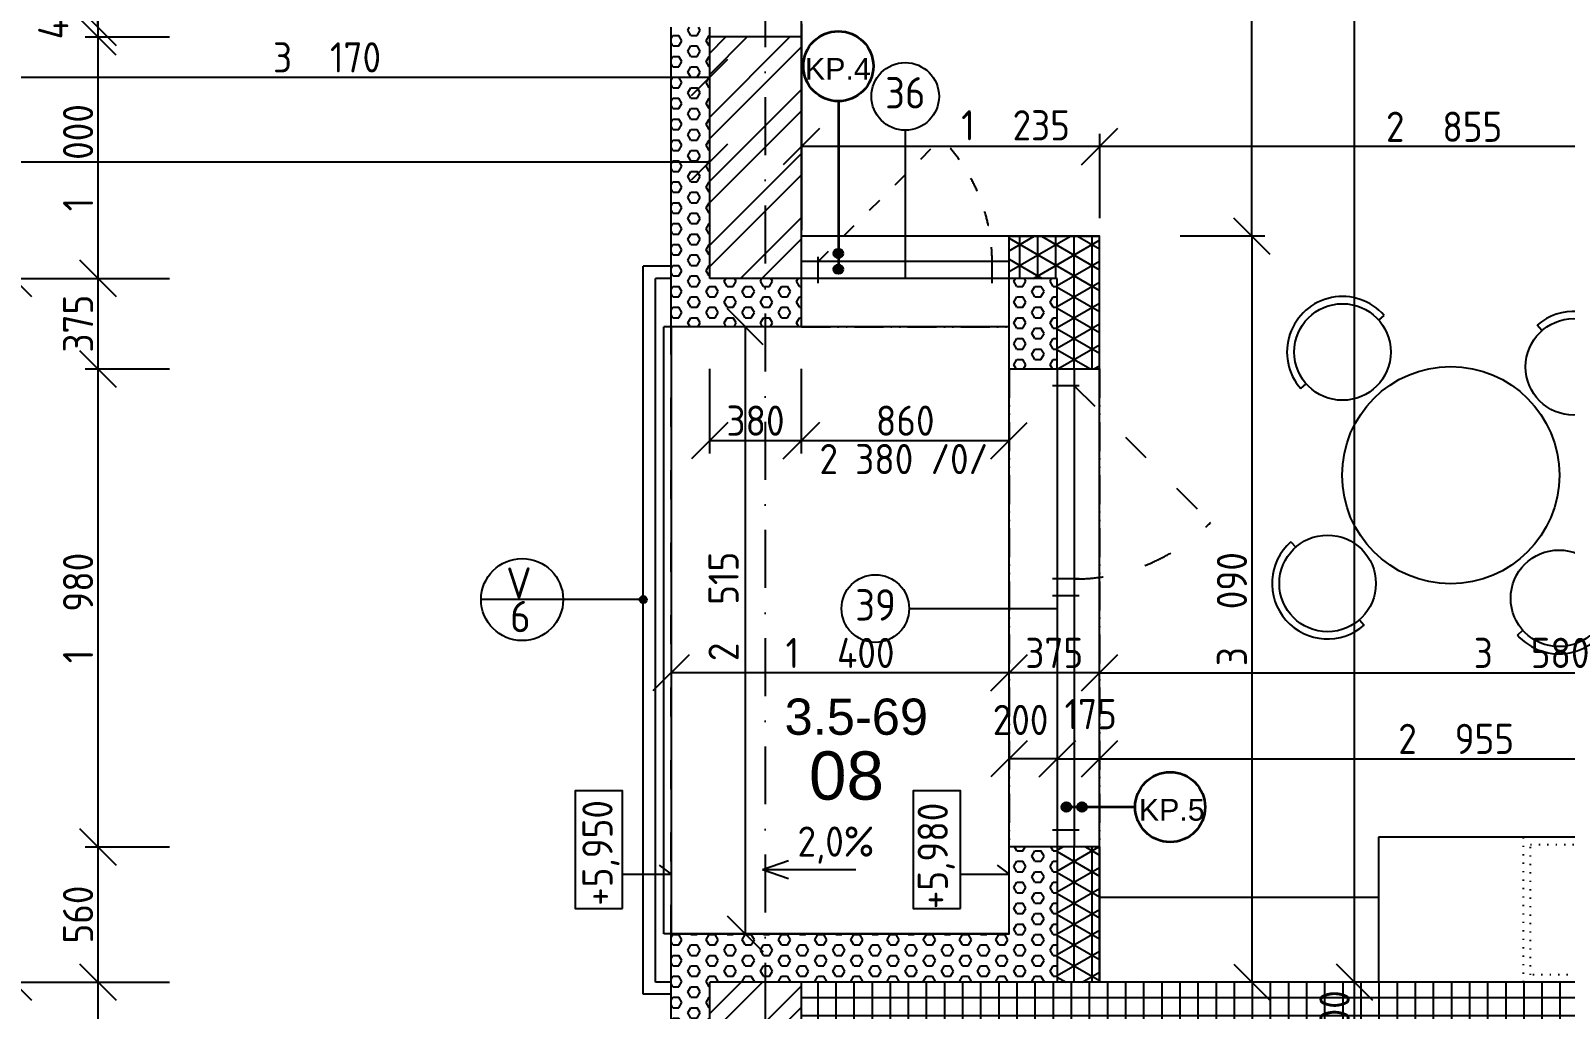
# Model space of a CAD drawing. Extents: x 4511820 to 5180432, y -1526536 to -944957.
# Drawn here: x 5139790 to 5146147, y -1129997 to -1125943 of the extents above; entities that cross this region are included whole.
import ezdxf

# ---------------------------------------------------------------- set-up
doc = ezdxf.new("R2010")
doc.units = 0
doc.header["$MEASUREMENT"] = 0
for name, pattern in [('ACAD_ISO03W100', [30, 12, -18]), ('ACAD_ISO07W100', [3.5, 0.5, -3]), ('ACAD_ISO12W100', [22, 12, -3, 0.5, -3, 0.5, -3]), ('BODKOCIARKOVANA_3', [5.6, 3, -1.3, 0, -1.3])]:
    doc.linetypes.add(name, pattern=pattern)
doc.layers.get('0').update_dxf_attribs({"linetype": 'CONTINUOUS'})
doc.layers.get('Defpoints').update_dxf_attribs({"color": 61, "linetype": 'CONTINUOUS'})
for name, color, linetype in [('KÓTY', 4, 'CONTINUOUS'), ('MÚRY', 1, 'CONTINUOUS'), ('OKNÁ', 143, 'CONTINUOUS'), ('osi', 253, 'CONTINUOUS'), ('Plochy', 41, 'CONTINUOUS'), ('POPIS', 7, 'CONTINUOUS'), ('POZEMOK', 7, 'CONTINUOUS'), ('TENKÁ', 7, 'CONTINUOUS'), ('ZARIADENIE', 47, 'CONTINUOUS'), ('ZARIADENIE1', 145, 'CONTINUOUS'), ('ŠRAFY', 82, 'CONTINUOUS')]:
    doc.layers.add(name, color=color, linetype=linetype)
doc.layers.add('preklady', color=74, linetype='CONTINUOUS', lineweight=35)
doc.styles.add('ARIAL', font='arial.ttf')
doc.styles.add('STYLE1', font='isocp.shx')
doc.dimstyles.new('STANDARD-50', dxfattribs={"dimtxt": 125, "dimasz": 150, "dimexe": 10, "dimexo": 200, "dimgap": 20, "dimtad": 1, "dimdsep": 46, "dimlunit": 6, "dimtxsty": 'STYLE1', "dimblk1": 'OBLIQUE', "dimblk2": 'OBLIQUE', "dimsah": 1, "dimcen": 2.5, "dimse1": 1, "dimse2": 1, "dimadec": 0, "dimazin": 0, "dimtfac": 1, "dimtmove": 1, "dimatfit": 3, "dimldrblk": 'OBLIQUE', "dimfxl": 1, "dimtolj": 1, "dimtzin": 0, "dimarcsym": 0})
pattern_1 = [(45, (584112, 91563.12), (-132.5825215, 132.5825215), []), (45, (584200.39, 91563.12), (-132.5825215, 132.5825215), [])]
pattern_2 = [(90, (584112, 0), (-75, 5e-15), []), (150, (584112, 0), (-37.5, -64.9519053), []), (210, (584112, 0), (37.5, -64.9519053), [])]

# ---------------------------------------------------------------- blocks, each defined once
blk = doc.blocks.new('_OBLIQUE')
at = {"color": 0, "linetype": 'ByBlock'}
blk.add_line((-0.5, -0.5), (0.5, 0.5), dxfattribs=at)
blk = doc.blocks.new('*D12576')
at = {"layer": 'Defpoints', "color": 0}
for p in [(5142602.5, -1124509.2), (5140068.5, -1125929.2), (5142602.5, -1125929.2)]:
    blk.add_point(p, dxfattribs=at)
at = {"layer": 'KÓTY', "color": 0, "lineweight": -2}
blk.add_line((5140068.5, -1124509.2), (5140068.5, -1125929.2), dxfattribs=at)
at = {"layer": 'KÓTY', "color": 0, "linetype": 'ByBlock', "lineweight": -2, "xscale": 150, "yscale": 150, "zscale": 150}
for p, rotation in [((5140068.5, -1124509.2), 90), ((5140068.5, -1125929.2), 270)]:
    blk.add_blockref('_OBLIQUE', p, dxfattribs=dict(at, rotation=rotation))
at = {"layer": 'KÓTY', "color": 0, "insert": (5139986, -1125219.2), "char_height": 125, "attachment_point": 5, "rotation": 90, "style": 'STYLE1'}
blk.add_mtext('\\A1;1ﾠ420', dxfattribs=at)
blk = doc.blocks.new('*D12577')
at = {"layer": 'Defpoints', "color": 0}
for p in [(5142602.5, -1125929.2), (5140068.5, -1125969.2), (5142602.5, -1125969.2)]:
    blk.add_point(p, dxfattribs=at)
at = {"layer": 'KÓTY', "color": 0, "lineweight": -2}
for p, q in [((5140068.5, -1125929.2), (5140068.5, -1125779.2)), ((5140068.5, -1125929.2), (5140068.5, -1125969.2)), ((5140068.5, -1125969.2), (5140068.5, -1126119.2))]:
    blk.add_line(p, q, dxfattribs=at)
at = {"layer": 'KÓTY', "color": 0, "linetype": 'ByBlock', "lineweight": -2, "xscale": 150, "yscale": 150, "zscale": 150}
for p, rotation in [((5140068.5, -1125929.2), 270), ((5140068.5, -1125969.2), 90)]:
    blk.add_blockref('_OBLIQUE', p, dxfattribs=dict(at, rotation=rotation))
at = {"layer": 'KÓTY', "color": 0, "insert": (5139883.5, -1125898.4), "char_height": 125, "attachment_point": 5, "rotation": 90, "style": 'STYLE1'}
blk.add_mtext('\\A1;40', dxfattribs=at)
blk = doc.blocks.new('*D12578')
at = {"layer": 'Defpoints', "color": 0}
for p in [(5142602.5, -1125969.2), (5140068.5, -1126969.2), (5142602.5, -1126969.2)]:
    blk.add_point(p, dxfattribs=at)
at = {"layer": 'KÓTY', "color": 0, "lineweight": -2}
blk.add_line((5140068.5, -1125969.2), (5140068.5, -1126969.2), dxfattribs=at)
at = {"layer": 'KÓTY', "color": 0, "linetype": 'ByBlock', "lineweight": -2, "xscale": 150, "yscale": 150, "zscale": 150}
for p, rotation in [((5140068.5, -1125969.2), 90), ((5140068.5, -1126969.2), 270)]:
    blk.add_blockref('_OBLIQUE', p, dxfattribs=dict(at, rotation=rotation))
at = {"layer": 'KÓTY', "color": 0, "insert": (5139986, -1126469.2), "char_height": 125, "attachment_point": 5, "rotation": 90, "style": 'STYLE1'}
blk.add_mtext('\\A1;1ﾠ000', dxfattribs=at)
blk = doc.blocks.new('*D12580')
at = {"layer": 'Defpoints', "color": 0}
for p in [(5142602.5, -1129884.2), (5140068.5, -1130884.2), (5142602.5, -1130884.2)]:
    blk.add_point(p, dxfattribs=at)
at = {"layer": 'KÓTY', "color": 0, "lineweight": -2}
blk.add_line((5140068.5, -1129884.2), (5140068.5, -1130884.2), dxfattribs=at)
at = {"layer": 'KÓTY', "color": 0, "linetype": 'ByBlock', "lineweight": -2, "xscale": 150, "yscale": 150, "zscale": 150}
for p, rotation in [((5140068.5, -1129884.2), 90), ((5140068.5, -1130884.2), 270)]:
    blk.add_blockref('_OBLIQUE', p, dxfattribs=dict(at, rotation=rotation))
at = {"layer": 'KÓTY', "color": 0, "insert": (5139986, -1130384.2), "char_height": 125, "attachment_point": 5, "rotation": 90, "style": 'STYLE1'}
blk.add_mtext('\\A1;1ﾠ000', dxfattribs=at)
blk = doc.blocks.new('*D12590')
at = {"layer": 'Defpoints', "color": 0}
for p in [(5139082.5, -1123844.2), (5139368.5, -1136554.2), (5142092.5, -1136554.2)]:
    blk.add_point(p, dxfattribs=at)
at = {"layer": 'KÓTY', "color": 0, "lineweight": -2}
blk.add_line((5139368.5, -1123844.2), (5139368.5, -1136554.2), dxfattribs=at)
at = {"layer": 'KÓTY', "color": 0, "linetype": 'ByBlock', "lineweight": -2, "xscale": 150, "yscale": 150, "zscale": 150}
for p, rotation in [((5139368.5, -1123844.2), 90), ((5139368.5, -1136554.2), 270)]:
    blk.add_blockref('_OBLIQUE', p, dxfattribs=dict(at, rotation=rotation))
at = {"layer": 'KÓTY', "color": 0, "insert": (5139286, -1130199.2), "char_height": 125, "attachment_point": 5, "rotation": 90, "style": 'STYLE1'}
blk.add_mtext('\\A1;12ﾠ710', dxfattribs=at)
blk = doc.blocks.new('*D12591')
at = {"layer": 'Defpoints', "color": 0}
for p in [(5142602.5, -1123844.2), (5139718.5, -1126969.2), (5142602.5, -1126969.2)]:
    blk.add_point(p, dxfattribs=at)
at = {"layer": 'KÓTY', "color": 0, "lineweight": -2}
blk.add_line((5139718.5, -1123844.2), (5139718.5, -1126969.2), dxfattribs=at)
at = {"layer": 'KÓTY', "color": 0, "linetype": 'ByBlock', "lineweight": -2, "xscale": 150, "yscale": 150, "zscale": 150}
for p, rotation in [((5139718.5, -1123844.2), 90), ((5139718.5, -1126969.2), 270)]:
    blk.add_blockref('_OBLIQUE', p, dxfattribs=dict(at, rotation=rotation))
at = {"layer": 'KÓTY', "color": 0, "insert": (5139636, -1125406.7), "char_height": 125, "attachment_point": 5, "rotation": 90, "style": 'STYLE1'}
blk.add_mtext('\\A1;3ﾠ125', dxfattribs=at)
blk = doc.blocks.new('*D12592')
at = {"layer": 'Defpoints', "color": 0}
for p in [(5142602.5, -1126969.2), (5139718.5, -1129884.2), (5142602.5, -1129884.2)]:
    blk.add_point(p, dxfattribs=at)
at = {"layer": 'KÓTY', "color": 0, "lineweight": -2}
blk.add_line((5139718.5, -1126969.2), (5139718.5, -1129884.2), dxfattribs=at)
at = {"layer": 'KÓTY', "color": 0, "linetype": 'ByBlock', "lineweight": -2, "xscale": 150, "yscale": 150, "zscale": 150}
for p, rotation in [((5139718.5, -1126969.2), 90), ((5139718.5, -1129884.2), 270)]:
    blk.add_blockref('_OBLIQUE', p, dxfattribs=dict(at, rotation=rotation))
at = {"layer": 'KÓTY', "color": 0, "insert": (5139636, -1128426.7), "char_height": 125, "attachment_point": 5, "rotation": 90, "style": 'STYLE1'}
blk.add_mtext('\\A1;2ﾠ915', dxfattribs=at)
blk = doc.blocks.new('*D12593')
at = {"layer": 'Defpoints', "color": 0}
for p in [(5142602.5, -1129884.2), (5139718.5, -1133384.2), (5142602.5, -1133384.2)]:
    blk.add_point(p, dxfattribs=at)
at = {"layer": 'KÓTY', "color": 0, "lineweight": -2}
blk.add_line((5139718.5, -1129884.2), (5139718.5, -1133384.2), dxfattribs=at)
at = {"layer": 'KÓTY', "color": 0, "linetype": 'ByBlock', "lineweight": -2, "xscale": 150, "yscale": 150, "zscale": 150}
for p, rotation in [((5139718.5, -1129884.2), 90), ((5139718.5, -1133384.2), 270)]:
    blk.add_blockref('_OBLIQUE', p, dxfattribs=dict(at, rotation=rotation))
at = {"layer": 'KÓTY', "color": 0, "insert": (5139636, -1131634.2), "char_height": 125, "attachment_point": 5, "rotation": 90, "style": 'STYLE1'}
blk.add_mtext('\\A1;3ﾠ500', dxfattribs=at)
blk = doc.blocks.new('*D12625')
at = {"layer": 'Defpoints', "color": 0}
for p in [(5109612.5, -1122298.2), (5142602.5, -1123738.2), (5142602.5, -1126486.1)]:
    blk.add_point(p, dxfattribs=at)
at = {"layer": 'KÓTY', "color": 0, "lineweight": -2}
blk.add_line((5109612.5, -1126486.1), (5142602.5, -1126486.1), dxfattribs=at)
at = {"layer": 'KÓTY', "color": 0, "linetype": 'ByBlock', "lineweight": -2, "xscale": 150, "yscale": 150, "zscale": 150, "rotation": 180}
blk.add_blockref('_OBLIQUE', (5109612.5, -1126486.1), dxfattribs=at)
at = {"layer": 'KÓTY', "color": 0, "linetype": 'ByBlock', "lineweight": -2, "xscale": 150, "yscale": 150, "zscale": 150}
blk.add_blockref('_OBLIQUE', (5142602.5, -1126486.1), dxfattribs=at)
at = {"layer": 'KÓTY', "color": 0, "insert": (5126107.5, -1126403.6), "char_height": 125, "attachment_point": 5, "style": 'STYLE1'}
blk.add_mtext('\\A1;32ﾠ990', dxfattribs=at)
blk = doc.blocks.new('*D12629')
at = {"layer": 'Defpoints', "color": 0}
for p in [(5139432.5, -1123548.2), (5142602.5, -1123738.2), (5142602.5, -1126136.1)]:
    blk.add_point(p, dxfattribs=at)
at = {"layer": 'KÓTY', "color": 0, "lineweight": -2}
blk.add_line((5139432.5, -1126136.1), (5142602.5, -1126136.1), dxfattribs=at)
at = {"layer": 'KÓTY', "color": 0, "linetype": 'ByBlock', "lineweight": -2, "xscale": 150, "yscale": 150, "zscale": 150, "rotation": 180}
blk.add_blockref('_OBLIQUE', (5139432.5, -1126136.1), dxfattribs=at)
at = {"layer": 'KÓTY', "color": 0, "linetype": 'ByBlock', "lineweight": -2, "xscale": 150, "yscale": 150, "zscale": 150}
blk.add_blockref('_OBLIQUE', (5142602.5, -1126136.1), dxfattribs=at)
at = {"layer": 'KÓTY', "color": 0, "insert": (5141017.5, -1126053.6), "char_height": 125, "attachment_point": 5, "style": 'STYLE1'}
blk.add_mtext('\\A1;3ﾠ170', dxfattribs=at)
blk = doc.blocks.new('stol kruh')
at = {"layer": 'ZARIADENIE', "ltscale": 0.25}
for p, q in [((4441014, -1342243.9), (4441036.5, -1342224.1)), ((4441690.1, -1342287.3), (4441670.3, -1342264.8)), ((4440690.9, -1342527.6), (4440713.4, -1342507.8)), ((4441974.3, -1342610), (4441954.5, -1342587.5)), ((4440650.1, -1343161.8), (4440670, -1343184.3)), ((4441910.8, -1343263.8), (4441933.3, -1343244)), ((4440934.3, -1343484.5), (4440954.1, -1343507)), ((4441588.1, -1343548), (4441610.6, -1343528.2))]:
    blk.add_line(p, q, dxfattribs=at)
for centre, radius in [((4440863.7, -1342375.8), 200), ((4441822.3, -1342437.4), 200), ((4441312.2, -1342885.9), 450), ((4440802.1, -1343334.4), 200), ((4441760.7, -1343396), 200)]:
    blk.add_circle(centre, radius, dxfattribs=at)
for centre, start, end in [((4440863.7, -1342375.8), 41.28281, 221.28281), ((4441822.3, -1342437.4), 311.3675, 131.3675), ((4440802.1, -1343334.4), 131.3675, 311.3675), ((4441760.7, -1343396), 221.3675, 41.3675)]:
    blk.add_arc(centre, 230, start, end, dxfattribs=at)
blk = doc.blocks.new('*D18064')
at = {"layer": 'Defpoints', "color": 0}
for p in [(5145273.5, -1129884.2), (5145273.5, -1129884.2), (5145273.5, -1130184.2)]:
    blk.add_point(p, dxfattribs=at)
at = {"layer": 'KÓTY', "color": 0, "lineweight": -2}
blk.add_line((5145273.5, -1130184.2), (5145273.5, -1129884.2), dxfattribs=at)
at = {"layer": 'KÓTY', "color": 0, "linetype": 'ByBlock', "lineweight": -2, "xscale": 150, "yscale": 150, "zscale": 150}
for p, rotation in [((5145273.5, -1129884.2), 90), ((5145273.5, -1130184.2), 270)]:
    blk.add_blockref('_OBLIQUE', p, dxfattribs=dict(at, rotation=rotation))
at = {"layer": 'KÓTY', "color": 0, "insert": (5145191, -1130034.2), "char_height": 125, "attachment_point": 5, "rotation": 90, "style": 'STYLE1'}
blk.add_mtext('\\A1;300', dxfattribs=at)
blk = doc.blocks.new('*D18065')
at = {"layer": 'Defpoints', "color": 0}
for p in [(5145273.5, -1121464.2), (5145273.5, -1121464.2), (5145273.5, -1129884.2)]:
    blk.add_point(p, dxfattribs=at)
at = {"layer": 'KÓTY', "color": 0, "lineweight": -2}
blk.add_line((5145273.5, -1129884.2), (5145273.5, -1121464.2), dxfattribs=at)
at = {"layer": 'KÓTY', "color": 0, "linetype": 'ByBlock', "lineweight": -2, "xscale": 150, "yscale": 150, "zscale": 150}
for p, rotation in [((5145273.5, -1121464.2), 90), ((5145273.5, -1129884.2), 270)]:
    blk.add_blockref('_OBLIQUE', p, dxfattribs=dict(at, rotation=rotation))
at = {"layer": 'KÓTY', "color": 0, "insert": (5145191, -1125674.2), "char_height": 125, "attachment_point": 5, "rotation": 90, "style": 'STYLE1'}
blk.add_mtext('\\A1;8ﾠ420', dxfattribs=at)
blk = doc.blocks.new('*D18066')
at = {"layer": 'Defpoints', "color": 0}
for p in [(5144217.5, -1126794.2), (5144217.5, -1129884.2), (5144848.5, -1129884.2)]:
    blk.add_point(p, dxfattribs=at)
at = {"layer": 'KÓTY', "color": 0, "lineweight": -2}
blk.add_line((5144848.5, -1126794.2), (5144848.5, -1129884.2), dxfattribs=at)
at = {"layer": 'KÓTY', "color": 0, "linetype": 'ByBlock', "lineweight": -2, "xscale": 150, "yscale": 150, "zscale": 150}
for p, rotation in [((5144848.5, -1126794.2), 90), ((5144848.5, -1129884.2), 270)]:
    blk.add_blockref('_OBLIQUE', p, dxfattribs=dict(at, rotation=rotation))
at = {"layer": 'KÓTY', "color": 0, "insert": (5144766, -1128339.2), "char_height": 125, "attachment_point": 5, "rotation": 90, "style": 'STYLE1'}
blk.add_mtext('\\A1;3ﾠ090', dxfattribs=at)
blk = doc.blocks.new('*D18084')
at = {"layer": 'Defpoints', "color": 0}
for p in [(5144217.5, -1123764.2), (5144848.5, -1123764.2), (5144217.5, -1126794.2)]:
    blk.add_point(p, dxfattribs=at)
at = {"layer": 'KÓTY', "color": 0, "lineweight": -2}
blk.add_line((5144848.5, -1126794.2), (5144848.5, -1123764.2), dxfattribs=at)
at = {"layer": 'KÓTY', "color": 0, "linetype": 'ByBlock', "lineweight": -2, "xscale": 150, "yscale": 150, "zscale": 150}
for p, rotation in [((5144848.5, -1123764.2), 90), ((5144848.5, -1126794.2), 270)]:
    blk.add_blockref('_OBLIQUE', p, dxfattribs=dict(at, rotation=rotation))
at = {"layer": 'KÓTY', "color": 0, "insert": (5144766, -1125279.2), "char_height": 125, "attachment_point": 5, "rotation": 90, "style": 'STYLE1'}
blk.add_mtext('\\A1;3ﾠ030', dxfattribs=at)
blk = doc.blocks.new('*D18213')
at = {"layer": 'Defpoints', "color": 0}
for p in [(5144217.5, -1128959), (5144042.5, -1129884.2), (5144217.5, -1129884.2)]:
    blk.add_point(p, dxfattribs=at)
at = {"layer": 'KÓTY', "color": 0, "lineweight": -2}
blk.add_line((5144042.5, -1128959), (5144217.5, -1128959), dxfattribs=at)
at = {"layer": 'KÓTY', "color": 0, "linetype": 'ByBlock', "lineweight": -2, "xscale": 150, "yscale": 150, "zscale": 150, "rotation": 180}
blk.add_blockref('_OBLIQUE', (5144042.5, -1128959), dxfattribs=at)
at = {"layer": 'KÓTY', "color": 0, "linetype": 'ByBlock', "lineweight": -2, "xscale": 150, "yscale": 150, "zscale": 150}
blk.add_blockref('_OBLIQUE', (5144217.5, -1128959), dxfattribs=at)
at = {"layer": 'KÓTY', "color": 0, "insert": (5144180.8, -1128774), "char_height": 125, "attachment_point": 5, "style": 'STYLE1'}
blk.add_mtext('\\A1;175', dxfattribs=at)
blk = doc.blocks.new('*D18214')
at = {"layer": 'Defpoints', "color": 0}
for p in [(5147172.5, -1128959), (5147172.5, -1129284.2), (5144217.5, -1129884.2)]:
    blk.add_point(p, dxfattribs=at)
at = {"layer": 'KÓTY', "color": 0, "lineweight": -2}
blk.add_line((5144217.5, -1128959), (5147172.5, -1128959), dxfattribs=at)
at = {"layer": 'KÓTY', "color": 0, "linetype": 'ByBlock', "lineweight": -2, "xscale": 150, "yscale": 150, "zscale": 150, "rotation": 180}
blk.add_blockref('_OBLIQUE', (5144217.5, -1128959), dxfattribs=at)
at = {"layer": 'KÓTY', "color": 0, "linetype": 'ByBlock', "lineweight": -2, "xscale": 150, "yscale": 150, "zscale": 150}
blk.add_blockref('_OBLIQUE', (5147172.5, -1128959), dxfattribs=at)
at = {"layer": 'KÓTY', "color": 0, "insert": (5145695, -1128876.5), "char_height": 125, "attachment_point": 5, "style": 'STYLE1'}
blk.add_mtext('\\A1;2ﾠ955', dxfattribs=at)
blk = doc.blocks.new('*D18229')
at = {"layer": 'Defpoints', "color": 0}
for p in [(5144217.5, -1126423.5), (5144217.5, -1126769.2), (5147072.5, -1126769.2)]:
    blk.add_point(p, dxfattribs=at)
at = {"layer": 'KÓTY', "color": 0, "lineweight": -2}
blk.add_line((5147072.5, -1126423.5), (5144217.5, -1126423.5), dxfattribs=at)
at = {"layer": 'KÓTY', "color": 0, "linetype": 'ByBlock', "lineweight": -2, "xscale": 150, "yscale": 150, "zscale": 150, "rotation": 180}
blk.add_blockref('_OBLIQUE', (5144217.5, -1126423.5), dxfattribs=at)
at = {"layer": 'KÓTY', "color": 0, "linetype": 'ByBlock', "lineweight": -2, "xscale": 150, "yscale": 150, "zscale": 150}
blk.add_blockref('_OBLIQUE', (5147072.5, -1126423.5), dxfattribs=at)
at = {"layer": 'KÓTY', "color": 0, "insert": (5145645, -1126341), "char_height": 125, "attachment_point": 5, "style": 'STYLE1'}
blk.add_mtext('\\A1;2ﾠ855', dxfattribs=at)
blk = doc.blocks.new('*D18231')
at = {"layer": 'Defpoints', "color": 0}
for p in [(5142982.5, -1126423.5), (5142982.5, -1126794.2), (5144217.5, -1126794.2)]:
    blk.add_point(p, dxfattribs=at)
at = {"layer": 'KÓTY', "color": 0, "lineweight": -2}
blk.add_line((5144217.5, -1126423.5), (5142982.5, -1126423.5), dxfattribs=at)
at = {"layer": 'KÓTY', "color": 0, "linetype": 'ByBlock', "lineweight": -2, "xscale": 150, "yscale": 150, "zscale": 150, "rotation": 180}
blk.add_blockref('_OBLIQUE', (5142982.5, -1126423.5), dxfattribs=at)
at = {"layer": 'KÓTY', "color": 0, "linetype": 'ByBlock', "lineweight": -2, "xscale": 150, "yscale": 150, "zscale": 150}
blk.add_blockref('_OBLIQUE', (5144217.5, -1126423.5), dxfattribs=at)
at = {"layer": 'KÓTY', "color": 0, "insert": (5143869.5, -1126335), "char_height": 125, "attachment_point": 5, "style": 'STYLE1'}
blk.add_mtext('\\A1;1ﾠ235', dxfattribs=at)
blk = doc.blocks.new('*D18235')
at = {"layer": 'Defpoints', "color": 0}
for p in [(5147797.5, -1128603), (5147797.5, -1129284.2), (5144217.5, -1129324.2)]:
    blk.add_point(p, dxfattribs=at)
at = {"layer": 'KÓTY', "color": 0, "lineweight": -2}
blk.add_line((5144217.5, -1128603), (5147797.5, -1128603), dxfattribs=at)
at = {"layer": 'KÓTY', "color": 0, "linetype": 'ByBlock', "lineweight": -2, "xscale": 150, "yscale": 150, "zscale": 150, "rotation": 180}
blk.add_blockref('_OBLIQUE', (5144217.5, -1128603), dxfattribs=at)
at = {"layer": 'KÓTY', "color": 0, "linetype": 'ByBlock', "lineweight": -2, "xscale": 150, "yscale": 150, "zscale": 150}
blk.add_blockref('_OBLIQUE', (5147797.5, -1128603), dxfattribs=at)
at = {"layer": 'KÓTY', "color": 0, "insert": (5146007.5, -1128520.5), "char_height": 125, "attachment_point": 5, "style": 'STYLE1'}
blk.add_mtext('\\A1;3ﾠ580', dxfattribs=at)
blk = doc.blocks.new('*D18236')
at = {"layer": 'Defpoints', "color": 0}
for p in [(5143842.5, -1128603), (5143842.5, -1128603), (5144217.5, -1128603)]:
    blk.add_point(p, dxfattribs=at)
at = {"layer": 'KÓTY', "color": 0, "lineweight": -2}
blk.add_line((5144217.5, -1128603), (5143842.5, -1128603), dxfattribs=at)
at = {"layer": 'KÓTY', "color": 0, "linetype": 'ByBlock', "lineweight": -2, "xscale": 150, "yscale": 150, "zscale": 150, "rotation": 180}
blk.add_blockref('_OBLIQUE', (5143842.5, -1128603), dxfattribs=at)
at = {"layer": 'KÓTY', "color": 0, "linetype": 'ByBlock', "lineweight": -2, "xscale": 150, "yscale": 150, "zscale": 150}
blk.add_blockref('_OBLIQUE', (5144217.5, -1128603), dxfattribs=at)
at = {"layer": 'KÓTY', "color": 0, "insert": (5144030, -1128520.5), "char_height": 125, "attachment_point": 5, "style": 'STYLE1'}
blk.add_mtext('\\A1;375', dxfattribs=at)
blk = doc.blocks.new('*D18237')
at = {"layer": 'Defpoints', "color": 0}
for p in [(5142442.5, -1128603), (5142442.5, -1128603), (5143842.5, -1128603)]:
    blk.add_point(p, dxfattribs=at)
at = {"layer": 'KÓTY', "color": 0, "lineweight": -2}
blk.add_line((5143842.5, -1128603), (5142442.5, -1128603), dxfattribs=at)
at = {"layer": 'KÓTY', "color": 0, "linetype": 'ByBlock', "lineweight": -2, "xscale": 150, "yscale": 150, "zscale": 150, "rotation": 180}
blk.add_blockref('_OBLIQUE', (5142442.5, -1128603), dxfattribs=at)
at = {"layer": 'KÓTY', "color": 0, "linetype": 'ByBlock', "lineweight": -2, "xscale": 150, "yscale": 150, "zscale": 150}
blk.add_blockref('_OBLIQUE', (5143842.5, -1128603), dxfattribs=at)
at = {"layer": 'KÓTY', "color": 0, "insert": (5143142.5, -1128520.5), "char_height": 125, "attachment_point": 5, "style": 'STYLE1'}
blk.add_mtext('\\A1;1ﾠ400', dxfattribs=at)
blk = doc.blocks.new('*D18238')
at = {"layer": 'Defpoints', "color": 0}
for p in [(5142712.5, -1127169.2), (5142712.5, -1129684.2), (5142749.5, -1129684.2)]:
    blk.add_point(p, dxfattribs=at)
at = {"layer": 'KÓTY', "color": 0, "lineweight": -2}
blk.add_line((5142749.5, -1127169.2), (5142749.5, -1129684.2), dxfattribs=at)
at = {"layer": 'KÓTY', "color": 0, "linetype": 'ByBlock', "lineweight": -2, "xscale": 150, "yscale": 150, "zscale": 150}
for p, rotation in [((5142749.5, -1127169.2), 90), ((5142749.5, -1129684.2), 270)]:
    blk.add_blockref('_OBLIQUE', p, dxfattribs=dict(at, rotation=rotation))
at = {"layer": 'KÓTY', "color": 0, "insert": (5142660, -1128328), "char_height": 125, "attachment_point": 5, "rotation": 90, "style": 'STYLE1'}
blk.add_mtext('\\A1;2ﾠ515', dxfattribs=at)
blk = doc.blocks.new('*D18239')
at = {"layer": 'Defpoints', "color": 0}
for p in [(5143842.5, -1128959), (5143842.5, -1128959), (5144042.5, -1128959)]:
    blk.add_point(p, dxfattribs=at)
at = {"layer": 'KÓTY', "color": 0, "lineweight": -2}
blk.add_line((5144042.5, -1128959), (5143842.5, -1128959), dxfattribs=at)
at = {"layer": 'KÓTY', "color": 0, "linetype": 'ByBlock', "lineweight": -2, "xscale": 150, "yscale": 150, "zscale": 150, "rotation": 180}
blk.add_blockref('_OBLIQUE', (5143842.5, -1128959), dxfattribs=at)
at = {"layer": 'KÓTY', "color": 0, "linetype": 'ByBlock', "lineweight": -2, "xscale": 150, "yscale": 150, "zscale": 150}
blk.add_blockref('_OBLIQUE', (5144042.5, -1128959), dxfattribs=at)
at = {"layer": 'KÓTY', "color": 0, "insert": (5143890.5, -1128798), "char_height": 125, "attachment_point": 5, "style": 'STYLE1'}
blk.add_mtext('\\A1;200', dxfattribs=at)
blk = doc.blocks.new('*D18279')
at = {"layer": 'Defpoints', "color": 0}
for p in [(5142602.5, -1126969.2), (5142982.5, -1126969.2), (5142982.5, -1127641)]:
    blk.add_point(p, dxfattribs=at)
at = {"layer": 'KÓTY', "color": 0, "lineweight": -2}
blk.add_line((5142602.5, -1127641), (5142982.5, -1127641), dxfattribs=at)
at = {"layer": 'KÓTY', "color": 0, "linetype": 'ByBlock', "lineweight": -2, "xscale": 150, "yscale": 150, "zscale": 150, "rotation": 180}
blk.add_blockref('_OBLIQUE', (5142602.5, -1127641), dxfattribs=at)
at = {"layer": 'KÓTY', "color": 0, "linetype": 'ByBlock', "lineweight": -2, "xscale": 150, "yscale": 150, "zscale": 150}
blk.add_blockref('_OBLIQUE', (5142982.5, -1127641), dxfattribs=at)
at = {"layer": 'KÓTY', "color": 0, "insert": (5142792.5, -1127558.5), "char_height": 125, "attachment_point": 5, "style": 'STYLE1'}
blk.add_mtext('\\A1;380', dxfattribs=at)
blk = doc.blocks.new('*D18280')
at = {"layer": 'Defpoints', "color": 0}
for p in [(5142982.5, -1127169.2), (5143842.5, -1127169.2), (5143842.5, -1127641)]:
    blk.add_point(p, dxfattribs=at)
at = {"layer": 'KÓTY', "color": 0, "lineweight": -2}
blk.add_line((5142982.5, -1127641), (5143842.5, -1127641), dxfattribs=at)
at = {"layer": 'KÓTY', "color": 0, "linetype": 'ByBlock', "lineweight": -2, "xscale": 150, "yscale": 150, "zscale": 150, "rotation": 180}
blk.add_blockref('_OBLIQUE', (5142982.5, -1127641), dxfattribs=at)
at = {"layer": 'KÓTY', "color": 0, "linetype": 'ByBlock', "lineweight": -2, "xscale": 150, "yscale": 150, "zscale": 150}
blk.add_blockref('_OBLIQUE', (5143842.5, -1127641), dxfattribs=at)
at = {"layer": 'KÓTY', "color": 0, "insert": (5143412.5, -1127558.5), "char_height": 125, "attachment_point": 5, "style": 'STYLE1'}
blk.add_mtext('\\A1;860', dxfattribs=at)
blk = doc.blocks.new('*D47178')
at = {"layer": 'Defpoints', "color": 0}
for p in [(5144042.5, -1126969.2), (5140068.5, -1127344.2), (5144030, -1127344.2)]:
    blk.add_point(p, dxfattribs=at)
at = {"layer": 'KÓTY', "color": 0, "lineweight": -2}
blk.add_line((5140068.5, -1126969.2), (5140068.5, -1127344.2), dxfattribs=at)
at = {"layer": 'KÓTY', "color": 0, "linetype": 'ByBlock', "lineweight": -2, "xscale": 150, "yscale": 150, "zscale": 150}
for p, rotation in [((5140068.5, -1126969.2), 90), ((5140068.5, -1127344.2), 270)]:
    blk.add_blockref('_OBLIQUE', p, dxfattribs=dict(at, rotation=rotation))
at = {"layer": 'KÓTY', "color": 0, "insert": (5139986, -1127156.7), "char_height": 125, "attachment_point": 5, "rotation": 90, "style": 'STYLE1'}
blk.add_mtext('\\A1;375', dxfattribs=at)
blk = doc.blocks.new('*D47179')
at = {"layer": 'Defpoints', "color": 0}
for p in [(5143842.5, -1127344.2), (5140068.5, -1129324.2), (5143842.5, -1129324.2)]:
    blk.add_point(p, dxfattribs=at)
at = {"layer": 'KÓTY', "color": 0, "lineweight": -2}
blk.add_line((5140068.5, -1127344.2), (5140068.5, -1129324.2), dxfattribs=at)
at = {"layer": 'KÓTY', "color": 0, "linetype": 'ByBlock', "lineweight": -2, "xscale": 150, "yscale": 150, "zscale": 150}
for p, rotation in [((5140068.5, -1127344.2), 90), ((5140068.5, -1129324.2), 270)]:
    blk.add_blockref('_OBLIQUE', p, dxfattribs=dict(at, rotation=rotation))
at = {"layer": 'KÓTY', "color": 0, "insert": (5139986, -1128334.2), "char_height": 125, "attachment_point": 5, "rotation": 90, "style": 'STYLE1'}
blk.add_mtext('\\A1;1ﾠ980', dxfattribs=at)
blk = doc.blocks.new('*D47180')
at = {"layer": 'Defpoints', "color": 0}
for p in [(5144042.5, -1129324.2), (5140068.5, -1129884.2), (5144042.5, -1129884.2)]:
    blk.add_point(p, dxfattribs=at)
at = {"layer": 'KÓTY', "color": 0, "lineweight": -2}
blk.add_line((5140068.5, -1129324.2), (5140068.5, -1129884.2), dxfattribs=at)
at = {"layer": 'KÓTY', "color": 0, "linetype": 'ByBlock', "lineweight": -2, "xscale": 150, "yscale": 150, "zscale": 150}
for p, rotation in [((5140068.5, -1129324.2), 90), ((5140068.5, -1129884.2), 270)]:
    blk.add_blockref('_OBLIQUE', p, dxfattribs=dict(at, rotation=rotation))
at = {"layer": 'KÓTY', "color": 0, "insert": (5139986, -1129604.2), "char_height": 125, "attachment_point": 5, "rotation": 90, "style": 'STYLE1'}
blk.add_mtext('\\A1;560', dxfattribs=at)

msp = doc.modelspace()

# ---------------------------------------------------------------- hatches: boundary and pattern name
at = {"layer": 'preklady'}
h = msp.add_hatch(color=256, dxfattribs=at)
h.dxf.hatch_style = 1
h.paths.add_polyline_path([(5143154, -1126866, 1), (5143117, -1126866, 1)])
h = msp.add_hatch(color=256, dxfattribs=at)
h.dxf.hatch_style = 1
h.paths.add_polyline_path([(5143154, -1126931, 1), (5143117, -1126931, 1)])
h = msp.add_hatch(color=256, dxfattribs=at)
h.dxf.hatch_style = 1
h.paths.add_polyline_path([(5144079.596, -1129177.516, 1), (5144079.596, -1129140.516, 1)])
h = msp.add_hatch(color=256, dxfattribs=at)
h.dxf.hatch_style = 1
h.paths.add_polyline_path([(5144144.596, -1129177.516, 1), (5144144.596, -1129140.516, 1)])
at = {"layer": 'TENKÁ'}
h = msp.add_hatch(color=256, dxfattribs=at)
h.dxf.hatch_style = 1
h.paths.add_polyline_path([(5142312.5, -1128299.498, 2.41421356), (5142327.5, -1128284.498, 0.41421356)])
at = {"layer": 'ŠRAFY'}
h = msp.add_hatch(dxfattribs=at)
h.set_pattern_fill('HEX', color=256, scale=200)
h.paths.add_polyline_path([(5142442.5, -1125929.191), (5142442.5, -1126919.191), (5142442.5, -1126969.191), (5142442.5, -1127169.191), (5142982.5, -1127169.191), (5142982.5, -1126969.191), (5142602.5, -1126969.191), (5142602.5, -1125969.191), (5142602.5, -1125929.191)])
h = msp.add_hatch(dxfattribs=at)
h.set_pattern_fill('ANSI32', color=256, scale=500)
h.set_pattern_definition(pattern_1)
h.paths.add_polyline_path([(5142602.5, -1126969.191), (5142982.5, -1126969.191), (5142982.5, -1125969.191), (5142602.5, -1125969.191)])
at = {"layer": 'ŠRAFY', "ltscale": 0.25}
h = msp.add_hatch(dxfattribs=at)
h.set_pattern_fill('NET3', color=256, scale=600, angle=90)
h.set_pattern_definition(pattern_2)
h.paths.add_polyline_path([(5144217.5, -1127344.191), (5144217.5, -1126794.191), (5143842.5, -1126794.191), (5143842.5, -1126969.191), (5144042.5, -1126969.191), (5144042.5, -1127344.191)])
at = {"layer": 'ŠRAFY'}
h = msp.add_hatch(dxfattribs=at)
h.set_pattern_fill('HEX', color=256, scale=200)
h.paths.add_polyline_path([(5143842.5, -1127169.191), (5143842.5, -1127344.191), (5144042.5, -1127344.191), (5144042.5, -1126969.191), (5143842.5, -1126969.191)])
h = msp.add_hatch(dxfattribs=at)
h.set_pattern_fill('HEX', color=256, scale=200)
h.paths.add_polyline_path([(5142442.5, -1129884.191), (5142442.5, -1129934.191), (5142442.5, -1130924.191), (5142602.5, -1130924.191), (5142602.5, -1130884.191), (5142602.5, -1129884.191), (5142982.5, -1129884.191), (5144042.5, -1129884.191), (5144042.5, -1129324.191), (5143842.5, -1129324.191), (5143842.5, -1129437.547), (5143842.5, -1129684.191), (5142442.5, -1129684.191)])
at = {"layer": 'ŠRAFY', "ltscale": 0.25}
h = msp.add_hatch(dxfattribs=at)
h.set_pattern_fill('NET3', color=256, scale=600, angle=90)
h.set_pattern_definition(pattern_2)
h.paths.add_polyline_path([(5144042.5, -1129884.191), (5144217.5, -1129884.191), (5144217.5, -1129534.191), (5144217.5, -1129324.191), (5144112.5, -1129324.191), (5144042.5, -1129324.191)])
at = {"layer": 'ŠRAFY'}
h = msp.add_hatch(dxfattribs=at)
h.set_pattern_fill('ANSI32', color=256, scale=500)
h.set_pattern_definition(pattern_1)
h.paths.add_polyline_path([(5142602.5, -1129884.191), (5142602.5, -1130884.191), (5142982.5, -1130884.191), (5142982.5, -1130184.191), (5142982.5, -1129884.191)])
at = {"layer": 'ŠRAFY', "ltscale": 0.25}
h = msp.add_hatch(dxfattribs=at)
h.set_pattern_fill('ANSI37', color=256, scale=600, angle=45)
h.set_pattern_definition([(90, (-3307273.674, 668852.734), (-75, 1e-14), []), (180, (-3307273.674, 668852.734), (-1e-14, -75), [])])
h.paths.add_polyline_path([(5142982.5, -1130184.191), (5148272.5, -1130184.191), (5148387.5, -1130184.191), (5150612.5, -1130184.191), (5150637.5, -1130184.191), (5150752.5, -1130184.191), (5151752.5, -1130184.191), (5151867.5, -1130184.191), (5152437.5, -1130184.191), (5152467.5, -1130184.191), (5155902.5, -1130184.191), (5155902.5, -1129884.191), (5152117.5, -1129884.191), (5152087.5, -1129884.191), (5151517.5, -1129884.191), (5151402.5, -1129884.191), (5149177.5, -1129884.191), (5149152.5, -1129884.191), (5149037.5, -1129884.191), (5147287.5, -1129884.191), (5147172.5, -1129884.191), (5146572.5, -1129884.191), (5145972.5, -1129884.191), (5145372.5, -1129884.191), (5144217.5, -1129884.191), (5144042.5, -1129884.191), (5142982.5, -1129884.191)])

# ---------------------------------------------------------------- linework, layer by layer
at = {"layer": 'KÓTY', "ltscale": 25}
for p, q in [((5140015.097, -1125969.191), (5140365.097, -1125969.191)), ((5139665.097, -1126969.191), (5140015.097, -1126969.191)), ((5140015.097, -1126969.191), (5140365.097, -1126969.191)), ((5142602.5, -1127694.403), (5142602.5, -1127344.403)), ((5142982.5, -1127694.403), (5142982.5, -1127344.403)), ((5139665.097, -1129884.191), (5140015.097, -1129884.191)), ((5140015.097, -1129884.191), (5140365.097, -1129884.191))]:
    msp.add_line(p, q, dxfattribs=at)
at = {"layer": 'KÓTY', "ltscale": 0.25}
for p, q in [((5144217.5, -1126370.097), (5144217.5, -1126720.097)), ((5144901.903, -1126794.191), (5144551.903, -1126794.191))]:
    msp.add_line(p, q, dxfattribs=at)
at = {"layer": 'KÓTY'}
for p, q in [((5140015.097, -1127344.191), (5140365.097, -1127344.191)), ((5140015.097, -1129324.191), (5140365.097, -1129324.191))]:
    msp.add_line(p, q, dxfattribs=at)
at = {"layer": 'MÚRY'}
for p, q in [((5142442.5, -1127169.191), (5142442.5, -1125929.191)), ((5142982.5, -1125914.191), (5142982.5, -1126769.191)), ((5142982.5, -1127169.191), (5142982.5, -1125914.191)), ((5143842.5, -1127344.191), (5143842.5, -1126794.191)), ((5143842.5, -1126794.191), (5144217.5, -1126794.191)), ((5144217.5, -1127344.191), (5144217.5, -1126794.191)), ((5142982.5, -1127169.191), (5142442.5, -1127169.191)), ((5143842.5, -1127344.191), (5144217.5, -1127344.191)), ((5143842.5, -1129684.191), (5143842.5, -1129324.191)), ((5144217.5, -1129324.191), (5144217.5, -1129884.191)), ((5143842.5, -1129684.191), (5142442.5, -1129684.191)), ((5142442.5, -1130924.191), (5142442.5, -1129684.191))]:
    msp.add_line(p, q, dxfattribs=at)
at = {"layer": 'MÚRY', "ltscale": 0.25}
for p, q in [((5144217.5, -1129324.191), (5143842.5, -1129324.191)), ((5147172.5, -1129884.191), (5144217.5, -1129884.191))]:
    msp.add_line(p, q, dxfattribs=at)
at = {"layer": 'OKNÁ', "ltscale": 0.25}
for p, q in [((5143412.5, -1126355.338), (5143412.5, -1126969.191)), ((5143052.5, -1126989.191), (5143052.5, -1126879.191)), ((5143772.5, -1126989.191), (5143772.5, -1126879.191)), ((5143842.5, -1126899.191), (5142982.5, -1126899.191)), ((5143842.5, -1126969.191), (5142982.5, -1126969.191)), ((5144042.5, -1127344.191), (5144042.5, -1129324.191)), ((5144112.5, -1127344.191), (5144112.5, -1129324.191)), ((5144132.5, -1127414.191), (5144022.5, -1127414.191)), ((5144132.5, -1128214.191), (5144022.5, -1128214.191)), ((5144132.5, -1128284.191), (5144022.5, -1128284.191)), ((5143428.646, -1128336.691), (5144042.5, -1128336.691)), ((5144132.5, -1129254.191), (5144022.5, -1129254.191))]:
    msp.add_line(p, q, dxfattribs=at)
at = {"layer": 'OKNÁ', "linetype": 'ACAD_ISO03W100', "ltscale": 5}
msp.add_line((5143052.5, -1126899.191), (5143561.617, -1126390.075), dxfattribs=at)
at = {"layer": 'OKNÁ', "linetype": 'ACAD_ISO03W100', "ltscale": 10}
msp.add_line((5144112.5, -1127414.191), (5144678.185, -1127979.877), dxfattribs=at)
at = {"layer": 'OKNÁ', "ltscale": 0.25}
for centre in [(5143412.5, -1126215.338), (5143288.646, -1128336.691)]:
    msp.add_circle(centre, 140, dxfattribs=at)
at = {"layer": 'OKNÁ', "linetype": 'ACAD_ISO03W100', "ltscale": 5}
msp.add_arc((5143052.5, -1126899.191), 720, 0, 45, dxfattribs=at)
at = {"layer": 'OKNÁ', "linetype": 'ACAD_ISO03W100', "ltscale": 10}
msp.add_arc((5144112.5, -1127414.191), 800, 270, 315, dxfattribs=at)
at = {"layer": 'osi', "linetype": 'BODKOCIARKOVANA_3', "ltscale": 80}
msp.add_line((5142832.5, -1109191.097), (5142832.5, -1141119), dxfattribs=at)
at = {"layer": 'Plochy'}
for points in [[(5142982.5, -1121464.191), (5147232.5, -1121464.191), (5147232.5, -1126769.191), (5147072.5, -1126769.191), (5147072.5, -1126884.191), (5147797.5, -1126884.191), (5147797.5, -1129284.191), (5147172.5, -1129284.191), (5147172.5, -1129884.191), (5144217.5, -1129884.191), (5144217.5, -1126794.191), (5142982.5, -1126794.191)], [(5143842.5, -1127169.191), (5142442.5, -1127169.191), (5142442.5, -1129684.191), (5143842.5, -1129684.191)]]:
    msp.add_lwpolyline(points, close=True, dxfattribs=at)
at = {"layer": 'POZEMOK'}
for p, q in [((5142327.5, -1129934.191), (5142327.5, -1126919.191)), ((5142442.5, -1126919.191), (5142327.5, -1126919.191)), ((5142377.5, -1129884.191), (5142377.5, -1126969.191)), ((5142442.5, -1126969.191), (5142377.5, -1126969.191)), ((5142442.5, -1129934.191), (5142327.5, -1129934.191)), ((5142442.5, -1129884.191), (5142377.5, -1129884.191))]:
    msp.add_line(p, q, dxfattribs=at)
at = {"layer": 'preklady'}
for p, q in [((5143135.5, -1126235.191), (5143135.5, -1126912.5)), ((5144364.904, -1129159.016), (5144098.096, -1129159.016))]:
    msp.add_line(p, q, dxfattribs=at)
at = {"layer": 'preklady', "ltscale": 0.25}
for centre in [(5143135.5, -1126090.191), (5144509.904, -1129159.016)]:
    msp.add_circle(centre, 145, dxfattribs=at)
at = {"layer": 'preklady'}
for centre in [(5143135.5, -1126866), (5143135.5, -1126931), (5144079.596, -1129159.016), (5144144.596, -1129159.016)]:
    msp.add_circle(centre, 18.5, dxfattribs=at)
at = {"layer": 'TENKÁ'}
for p, q in [((5142602.5, -1126969.191), (5142602.5, -1125929.191)), ((5142982.5, -1125969.191), (5142602.5, -1125969.191)), ((5142982.5, -1126969.191), (5142602.5, -1126969.191)), ((5144042.5, -1126969.191), (5143842.5, -1126969.191)), ((5144042.5, -1127344.191), (5144042.5, -1126969.191)), ((5144042.5, -1129324.191), (5144042.5, -1129884.191)), ((5142393.691, -1129400.191), (5142442.5, -1129437.547)), ((5142928.711, -1129381.463), (5142821.511, -1129419.063)), ((5143207.511, -1129419.063), (5142821.511, -1129419.063)), ((5142928.711, -1129456.663), (5142821.511, -1129419.063)), ((5143793.691, -1129400.191), (5143842.5, -1129437.547)), ((5142241, -1129437.547), (5142442.5, -1129437.547)), ((5143641, -1129437.547), (5143842.5, -1129437.547)), ((5144042.5, -1129884.191), (5142602.5, -1129884.191)), ((5142602.5, -1130924.191), (5142602.5, -1129884.191)), ((5142982.5, -1130184.191), (5142982.5, -1129884.191)), ((5144217.5, -1129884.191), (5144042.5, -1129884.191))]:
    msp.add_line(p, q, dxfattribs=at)
at = {"layer": 'TENKÁ', "linetype": 'ACAD_ISO12W100', "ltscale": 10}
for p, q in [((5143842.5, -1126794.191), (5142982.5, -1126794.191)), ((5142982.5, -1127169.191), (5143842.5, -1127169.191)), ((5143842.5, -1127344.191), (5143842.5, -1129324.191)), ((5144217.5, -1127344.191), (5144217.5, -1129324.191))]:
    msp.add_line(p, q, dxfattribs=at)
at = {"layer": 'TENKÁ', "ltscale": 0.25}
for p, q in [((5142412.5, -1129684.191), (5142412.5, -1127169.191)), ((5142442.5, -1127169.191), (5142412.5, -1127169.191)), ((5141995.597, -1128299.498), (5141655.597, -1128299.498)), ((5142327.5, -1128299.498), (5141995.597, -1128299.498)), ((5142442.5, -1129684.191), (5142412.5, -1129684.191))]:
    msp.add_line(p, q, dxfattribs=at)
at = {"layer": 'TENKÁ', "linetype": 'ACAD_ISO03W100', "ltscale": 10}
msp.add_line((5142442.5, -1129684.191), (5142442.5, -1127169.191), dxfattribs=at)
at = {"layer": 'TENKÁ'}
for points in [[(5142241, -1129578.854), (5142241, -1129091.239), (5142045.601, -1129091.239), (5142045.601, -1129578.854)], [(5143641, -1129578.854), (5143641, -1129091.239), (5143445.601, -1129091.239), (5143445.601, -1129578.854)]]:
    msp.add_lwpolyline(points, close=True, dxfattribs=at)
at = {"layer": 'TENKÁ', "ltscale": 0.25}
msp.add_circle((5141825.597, -1128299.498), 170, dxfattribs=at)
at = {"layer": 'TENKÁ'}
msp.add_circle((5142327.5, -1128299.498), 15, dxfattribs=at)
at = {"layer": 'ZARIADENIE1', "color": 8, "ltscale": 0.25}
for p, q in [((5147172.5, -1129284.191), (5145372.5, -1129284.191)), ((5145372.5, -1129284.191), (5145372.5, -1129884.191)), ((5145372.5, -1129534.191), (5144217.5, -1129534.191))]:
    msp.add_line(p, q, dxfattribs=at)
at = {"layer": 'ZARIADENIE1', "color": 8, "linetype": 'ACAD_ISO07W100', "ltscale": 10}
msp.add_line((5145972.5, -1129284.191), (5145972.5, -1129884.191), dxfattribs=at)
msp.add_lwpolyline([(5146002.5, -1129314.191), (5146542.5, -1129314.191), (5146542.5, -1129854.191), (5146002.5, -1129854.191)], close=True, dxfattribs=at)

# ---------------------------------------------------------------- block references
at = {"layer": 'ZARIADENIE'}
msp.add_blockref('stol kruh', (704360.28, 215101.706), dxfattribs=at)

# ---------------------------------------------------------------- texts
at = {"layer": 'KÓTY', "insert": (5143406.578, -1127717.5), "char_height": 125, "attachment_point": 5, "style": 'STYLE1'}
msp.add_mtext('\\A1;2 380 /0/', dxfattribs=at)
at = {"layer": 'POPIS', "lineweight": 40, "ltscale": 0.25, "style": 'ARIAL'}
for s, height, p in [('3.5-69', 150, (5142912.911, -1128859.579)), ('08', 200, (5143013.851, -1129128.328))]:
    msp.add_text(s, height=height, dxfattribs=at).set_placement(p)
at = {"layer": 'preklady', "linetype": 'Continuous', "lineweight": 20, "style": 'ARIAL'}
for s, p in [('KP.4', (5142997.236, -1126146.448)), ('KP.5', (5144380.64, -1129215.273))]:
    msp.add_text(s, height=90, dxfattribs=at).set_placement(p)
at = {"layer": 'TENKÁ', "style": 'STYLE1'}
for s, p in [('36', (5143329.47, -1126265.338)), ('V', (5141759.567, -1128295.998)), ('39', (5143205.616, -1128386.691)), ('6', (5141776.067, -1128434.634))]:
    msp.add_text(s, height=130, dxfattribs=at).set_placement(p)
at = {"layer": 'TENKÁ', "ltscale": 0.25, "style": 'STYLE1'}
for s, p in [('+5,950', (5142200.201, -1129567.792)), ('+5,980', (5143589.201, -1129581.792))]:
    msp.add_text(s, height=125, rotation=90, dxfattribs=at).set_placement(p)
msp.add_text('2,0%', height=125, dxfattribs=at).set_placement((5142966.343, -1129364.352))

# ---------------------------------------------------------------- dimensions: what is measured, and where the dimension line sits
at = {"layer": 'KÓTY'}
for base, p1, p2, picture, middle in [((5145273.5, -1121464.191), (5145273.5, -1129884.191), (5145273.5, -1121464.191), '*D18065', (5145190.957, -1125674.191)), ((5144848.5, -1123764.191), (5144217.5, -1126794.191), (5144217.5, -1123764.191), '*D18084', (5144765.957, -1125279.191)), ((5139368.5, -1136554.191), (5139082.5, -1123844.191), (5142092.5, -1136554.191), '*D12590', (5139285.957, -1130199.191)), ((5139718.5, -1126969.191), (5142602.5, -1123844.191), (5142602.5, -1126969.191), '*D12591', (5139635.957, -1125406.691)), ((5140068.5, -1125929.191), (5142602.5, -1124509.191), (5142602.5, -1125929.191), '*D12576', (5139985.957, -1125219.191)), ((5140068.5, -1125969.191), (5142602.5, -1125929.191), (5142602.5, -1125969.191), '*D12577', (5139883.5, -1125898.441)), ((5140068.5, -1126969.191), (5142602.5, -1125969.191), (5142602.5, -1126969.191), '*D12578', (5139985.957, -1126469.191)), ((5144848.5, -1129884.191), (5144217.5, -1126794.191), (5144217.5, -1129884.191), '*D18066', (5144765.957, -1128339.191)), ((5139718.5, -1129884.191), (5142602.5, -1126969.191), (5142602.5, -1129884.191), '*D12592', (5139635.957, -1128426.691)), ((5139718.5, -1133384.191), (5142602.5, -1129884.191), (5142602.5, -1133384.191), '*D12593', (5139635.957, -1131634.191)), ((5140068.5, -1130884.191), (5142602.5, -1129884.191), (5142602.5, -1130884.191), '*D12580', (5139985.957, -1130384.191)), ((5145273.5, -1129884.191), (5145273.5, -1130184.191), (5145273.5, -1129884.191), '*D18064', (5145191, -1130034.191))]:
    dim = msp.add_linear_dim(base=base, p1=p1, p2=p2, angle=90, dimstyle='STANDARD-50', dxfattribs=at)
    dim.commit()
    dim.dimension.update_dxf_attribs({"geometry": picture, "text_midpoint": middle})
for base, p1, p2, picture, middle in [((5142602.5, -1126486.146), (5109612.5, -1122298.191), (5142602.5, -1123738.191), '*D12625', (5126107.5, -1126403.604)), ((5142602.5, -1126136.146), (5139432.5, -1123548.191), (5142602.5, -1123738.191), '*D12629', (5141017.5, -1126053.604)), ((5144217.5, -1126423.5), (5147072.5, -1126769.191), (5144217.5, -1126769.191), '*D18229', (5145645, -1126340.957)), ((5142982.5, -1127641), (5142602.5, -1126969.191), (5142982.5, -1126969.191), '*D18279', (5142792.5, -1127558.5)), ((5143842.5, -1127641), (5142982.5, -1127169.191), (5143842.5, -1127169.191), '*D18280', (5143412.5, -1127558.5)), ((5142442.5, -1128603), (5143842.5, -1128603), (5142442.5, -1128603), '*D18237', (5143142.5, -1128520.457)), ((5143842.5, -1128603), (5144217.5, -1128603), (5143842.5, -1128603), '*D18236', (5144030, -1128520.5)), ((5147797.5, -1128603), (5144217.5, -1129324.191), (5147797.5, -1129284.191), '*D18235', (5146007.5, -1128520.457)), ((5144217.5, -1128959), (5144042.5, -1129884.191), (5144217.5, -1129884.191), '*D18213', (5144180.75, -1128774)), ((5147172.5, -1128959), (5144217.5, -1129884.191), (5147172.5, -1129284.191), '*D18214', (5145695, -1128876.457))]:
    dim = msp.add_linear_dim(base=base, p1=p1, p2=p2, dimstyle='STANDARD-50', dxfattribs=at)
    dim.commit()
    dim.dimension.update_dxf_attribs({"geometry": picture, "text_midpoint": middle})
for base, p1, p2, picture, middle in [((5142982.5, -1126423.5), (5144217.5, -1126794.191), (5142982.5, -1126794.191), '*D18231', (5143869.5, -1126417.5)), ((5143842.5, -1128959), (5144042.5, -1128959), (5143842.5, -1128959), '*D18239', (5143890.5, -1128880.5))]:
    dim = msp.add_linear_dim(base=base, p1=p1, p2=p2, dimstyle='STANDARD-50', dxfattribs=at)
    dim.commit()
    dim.dimension.update_dxf_attribs({"geometry": picture, "text_midpoint": middle, "dimtype": 160})
for base, p1, p2, picture, middle in [((5140068.5, -1127344.191), (5144042.5, -1126969.191), (5144030, -1127344.191), '*D47178', (5139986, -1127156.691)), ((5140068.5, -1129324.191), (5143842.5, -1127344.191), (5143842.5, -1129324.191), '*D47179', (5139985.957, -1128334.191)), ((5140068.5, -1129884.191), (5144042.5, -1129324.191), (5144042.5, -1129884.191), '*D47180', (5139986, -1129604.191))]:
    dim = msp.add_linear_dim(base=base, p1=p1, p2=p2, angle=90, dimstyle='STANDARD-50', override={"dimtxsty": 'STYLE1', "dimldrblk": 'OBLIQUE'}, dxfattribs=at)
    dim.commit()
    dim.dimension.update_dxf_attribs({"geometry": picture, "text_midpoint": middle})
dim = msp.add_linear_dim(base=(5142749.5, -1129684.191), p1=(5142712.5, -1127169.191), p2=(5142712.5, -1129684.191), angle=90, dimstyle='STANDARD-50', dxfattribs=at)
dim.commit()
dim.dimension.update_dxf_attribs({"geometry": '*D18238', "text_midpoint": (5142742.5, -1128328), "dimtype": 160})

doc.saveas('drawing.dxf')
